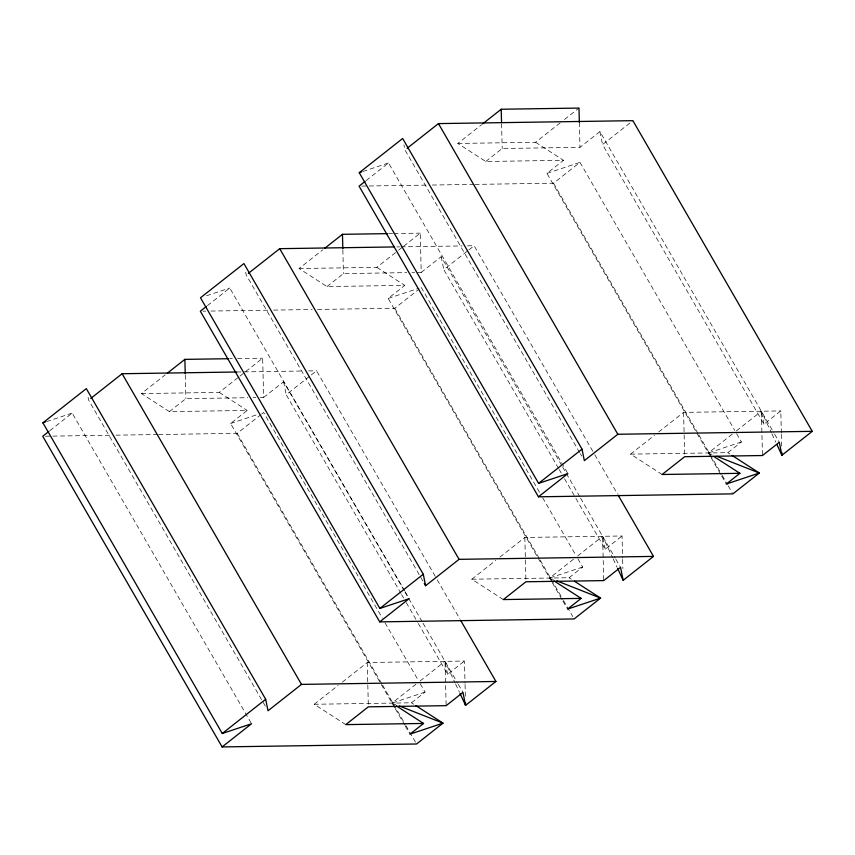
<?xml version="1.0" encoding="UTF-8"?>
<svg xmlns="http://www.w3.org/2000/svg" width="855" height="855" viewBox="0 0 855 855"><rect width="100%" height="100%" fill="white"/><g stroke="black" fill="none" stroke-linecap="round" stroke-linejoin="round"><path stroke-width="0.64" stroke-dasharray="4.28 3.21" d="M207.444 305.62L229.771 288.028L404.468 590.602M366.186 180.544L388.512 162.952L567.88 473.617M49.857 430.674L72.183 413.083L251.541 723.747M551.614 581.486L388.191 298.438L404.768 285.388L326.984 286.553L299.058 268.523L322.827 249.788M710.355 456.41L546.944 173.362L563.509 160.312L485.736 161.488L457.799 143.448L481.568 124.712M394.689 707.694L230.604 423.492L247.17 410.443L169.397 411.608L141.46 393.578L165.239 374.843M326.984 286.553L343.454 273.589L406.724 272.627M485.736 161.488L502.195 148.514L579.968 147.338L599.932 131.617L773.978 433.068M169.397 411.608L185.866 398.644L247.822 397.703M299.058 268.523L376.831 267.348L397.5 251.06M398.537 250.248L402.673 246.988M403.71 246.176L420.243 233.137L421.226 272.414L415.958 272.489M457.799 143.448L535.572 142.272L560.378 122.725M564.514 119.476L578.985 108.072M141.46 393.578L219.233 392.402L238.876 376.927M239.913 376.115L262.656 358.192L263.639 397.468L257.045 397.564M421.226 272.414L441.191 256.682L561.927 465.804M263.639 397.468L283.604 381.736L404.33 590.858M317.536 309.446L394.775 308.281L419.196 289.043M558.539 468.369L443.809 269.646L467.867 250.686M468.914 249.863L474.151 245.748L594.161 453.62M474.942 184.391L553.516 183.205L579.979 162.364L734.734 430.407M781.352 433.079L780.797 410.913L763.975 424.176L602.551 144.581L632.892 120.673M158.613 434.522L237.188 433.335L260.593 414.899M261.609 414.098L263.639 412.484L382.377 618.144M400.952 593.423L286.211 394.7L310.28 375.74M311.327 374.918L316.553 370.803L436.574 578.675M503.381 599.569L471.842 579.209L495.75 560.378M499.908 557.107L524.842 537.453L622.055 535.989L622.611 558.155M662.123 474.493L630.595 454.133L654.492 435.302M658.649 432.032L683.583 412.377L780.797 410.913M345.783 724.623L314.255 704.264L338.153 685.432M342.31 682.162L367.255 662.507L464.468 661.043L465.024 683.209M573.523 559.202L549.626 578.033L551.796 579.433M577.681 555.932L602.615 536.277L612.618 557.706M732.265 434.137L708.368 452.958L710.537 454.368M736.422 430.856L761.356 411.212L771.36 432.63M415.925 684.257L392.028 703.088L394.208 704.488M420.083 680.986L445.028 661.332L455.02 682.76M471.842 579.209L569.067 577.745L582.661 567.036L576.655 556.637M575.885 498.412L605.233 549.241L622.055 535.989M630.595 454.133L727.808 452.669L741.403 441.96L735.396 431.561M314.255 704.264L411.479 702.799L425.063 692.09L419.068 681.692M418.287 623.466L447.646 674.296L464.468 661.043M362.905 171.481L388.512 162.952M546.944 173.362L579.979 162.364M206.6 295.745L229.771 288.028M388.191 298.438L418.79 288.253M46.565 421.611L72.183 413.083M230.604 423.492L257.526 414.525M741.403 441.96L708.368 452.958L712.001 454.4M582.661 567.036L549.626 578.033L553.26 579.466M425.063 692.09L392.028 703.088L395.673 704.52M361.751 186.101L426.998 185.118M432.331 185.033L473.617 184.413M388.608 233.618L392.563 233.554M393.877 233.543L420.243 233.137M396.902 246.913L399.574 246.871M400.899 246.849L462.16 245.93M467.482 245.845L474.151 245.748M412.003 272.553L414.632 272.51M202.998 311.177L205.67 311.135M210.993 311.049L268.256 310.183M273.589 310.109L312.203 309.521M229.696 358.694L232.336 358.651M237.605 358.576L262.656 358.192M236.653 372L303.236 370.995M308.57 370.92L316.553 370.803M253.091 397.628L255.731 397.586M45.411 436.232L110.669 435.238M115.991 435.163L157.277 434.543M535.572 142.272L563.509 160.312M727.808 452.669L729.978 454.069M376.831 267.348L404.768 285.388M569.067 577.745L571.236 579.145M219.233 392.402L247.17 410.443M411.479 702.799L413.649 704.199M774.641 434.222L779.29 442.27M553.516 183.205L698.204 433.816M698.877 434.971L721.545 474.236M722.208 475.391L727.541 484.635M728.214 485.79L732.211 492.715M711.018 457.564L720.989 474.824M721.652 475.979L726.301 484.026M594.834 454.775L617.502 494.04M579.669 452.562L404.981 149.978L403.945 144.88M580.342 453.716L581.678 456.025M562.59 466.958L579.936 497.001M580.598 498.155L615.237 558.144M615.899 559.298L620.548 567.346M559.202 469.523L561.211 472.997M564.546 478.768L575.212 497.257M421.226 287.43L539.965 493.089M542.636 497.706L575.981 555.483M394.775 308.281L539.462 558.892M540.136 560.046L562.804 599.312M563.466 600.467L572.807 616.637M552.277 582.64L562.248 599.9M562.911 601.044L567.56 609.102M437.236 579.829L459.915 619.095M422.926 581.101L246.24 275.054L245.203 269.945M405.131 591.756L409.128 598.692M405.003 592.013L422.349 622.055M423.011 623.21L457.649 683.198M458.312 684.353L462.961 692.4M401.615 594.578L403.613 598.051M406.285 602.668L417.625 622.312M385.039 622.761L418.394 680.537M237.188 433.335L381.875 683.947M382.538 685.101L405.206 724.367M405.879 725.521L415.883 742.845M395.352 708.838L404.65 724.955M405.313 726.098L409.962 734.156M265.339 706.155L88.642 400.108L87.616 394.999M771.915 433.816L775.795 442.153M613.174 558.892L617.054 567.218M455.576 683.947L459.466 692.272M763.975 424.176L761.356 411.212L762.468 455.533M599.932 131.617L602.551 144.581M605.233 549.241L602.615 536.277L603.726 580.609M441.191 256.682L443.809 269.646M447.646 674.296L445.028 661.332L446.139 705.664M283.604 381.736L286.211 394.7M781.385 434.383L781.684 446.118M683.583 412.377L684.695 456.709M622.643 559.459L622.878 568.575M579.348 122.468L579.968 147.338M524.842 537.453L525.953 581.774M501.575 123.644L502.195 148.514M465.056 684.513L465.344 696.237M367.255 662.507L368.355 706.829M342.866 250.023L343.454 273.589M185.279 375.078L185.866 398.644"/><path stroke-width="1.28" d="M365.171 181.346L359.079 186.144L538.447 496.808L567.88 473.617L538.607 483.364L359.25 172.699L402.662 138.489L582.02 449.153L584.339 460.642L617.812 434.265L812.25 431.337L632.892 120.673L438.455 123.601L407.076 148.332M48.842 431.465L42.75 436.264L222.108 746.928L251.541 723.747L222.279 733.494L42.91 422.83L86.323 388.619L265.691 699.283L268.01 710.772L301.484 684.395L495.921 681.467L460.578 620.249M206.429 306.411L200.337 311.209L379.706 621.874L574.133 618.945L600.595 598.094L574.496 581.25M248.324 273.408L279.713 248.677L394.241 246.945M90.737 398.462L122.126 373.731L236.653 372M324.9 248.164L342.47 234.313L387.294 233.639M482.605 123.9L501.212 109.248L578.985 108.072L579.348 122.468M167.302 373.218L184.883 359.367L228.381 358.715M379.866 608.439L423.278 574.229L243.921 263.564L200.498 297.775L379.866 608.439L409.128 598.692L379.706 621.874M538.607 483.364L582.02 449.153M222.279 733.494L265.691 699.283M424.262 583.409L425.598 585.718L459.071 559.341L653.509 556.402L618.165 495.195M553.965 580.844L581.154 598.393L567.56 609.102L600.595 598.094L556.904 580.898M713.797 456.474L739.896 473.317L726.301 484.026L759.336 473.029L732.158 455.48M396.378 705.899L423.556 723.448L409.962 734.156L443.008 723.148L415.819 705.599M617.609 568.415L623.167 580.31L653.509 556.402M812.25 431.337L781.908 455.245L776.906 444.525M495.921 681.467L465.58 705.364L460.022 693.469M359.25 172.699L361.686 171.887M42.91 422.83L45.347 422.017M739.896 473.317L662.123 474.493L684.695 456.709L762.468 455.533L779.29 442.27L781.908 455.245L781.844 452.637M538.447 496.808L732.874 493.869L759.336 473.029L716.864 456.303M581.154 598.393L503.381 599.569L525.953 581.774L603.726 580.609L620.548 567.346L623.167 580.31M423.556 723.448L345.783 724.623L368.355 706.829L446.139 705.664L462.961 692.4L465.58 705.364L465.515 702.757M222.108 746.928L416.545 744L443.008 723.148L399.317 705.952M438.455 123.601L617.812 434.265M279.713 248.677L459.071 559.341M122.126 373.731L301.484 684.395M423.278 574.229L425.598 585.718M501.212 109.248L501.543 122.329M342.47 234.313L342.834 248.709M184.883 359.367L185.236 373.763"/></g></svg>
